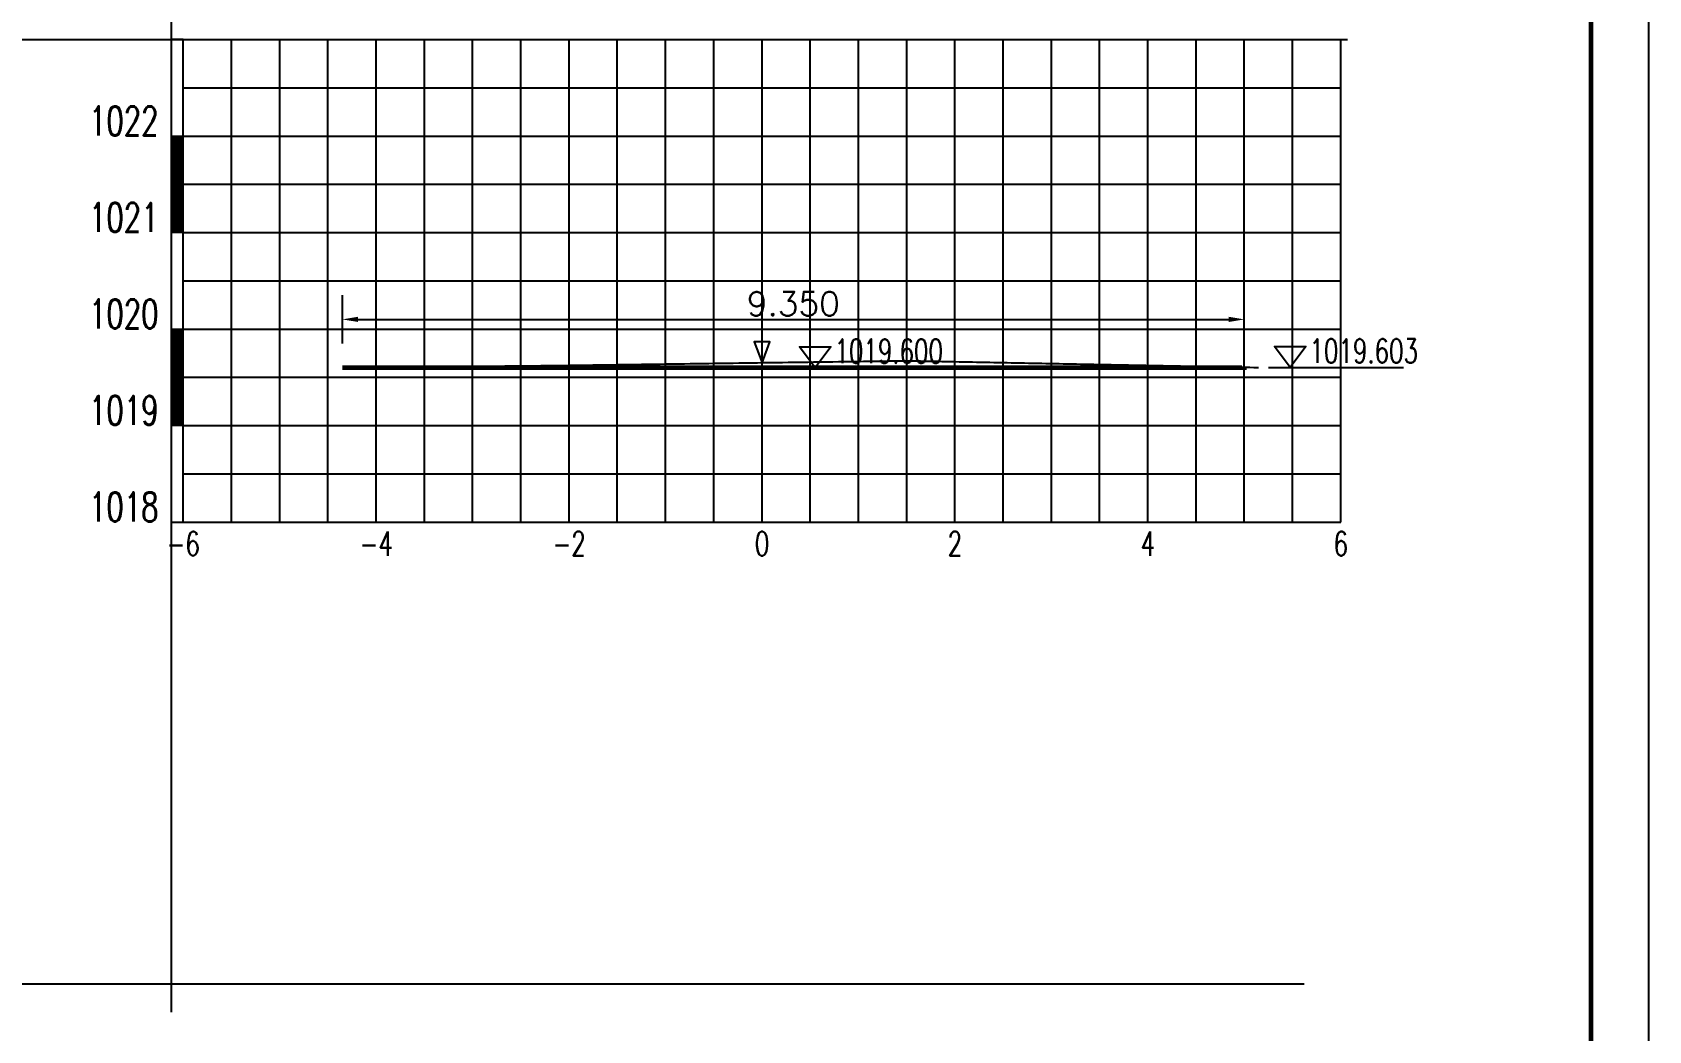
# Model space of a CAD drawing. Extents: x 695776 to 1250176, y 4443437 to 9025597.
# Drawn here: x 880620 to 897376, y 4547148 to 4557495 of the extents above; entities that cross this region are included whole.
import ezdxf
from ezdxf.enums import TextEntityAlignment as Align

# ---------------------------------------------------------------- set-up
doc = ezdxf.new("R2010")
doc.units = 0
doc.header["$LTSCALE"] = 0.5
doc.header["$PDSIZE"] = 0.2
doc.linetypes.add('ACAD_ISO07W100', pattern=[3.5, 0.5, -3])
doc.linetypes.add('CENTER2', pattern=[28.575, 19.05, -3.175, 3.175, -3.175])
doc.layers.get('0').update_dxf_attribs({"linetype": 'CONTINUOUS'})
doc.layers.get('Defpoints').update_dxf_attribs({"linetype": 'CONTINUOUS'})
for name, color, linetype in [('KEDU', 7, 'CONTINUOUS'), ('MIGE', 4, 'ACAD_ISO07W100'), ('MIGE1', 11, 'CONTINUOUS'), ('SANJIAO', 212, 'CONTINUOUS'), ('SHEJI', 1, 'CONTINUOUS'), ('YUANSHI', 2, 'CONTINUOUS'), ('ZHOUXIAN', 20, 'CENTER2'), ('图框', 7, 'CONTINUOUS'), ('辅助线', 3, 'CONTINUOUS')]:
    doc.layers.add(name, color=color, linetype=linetype)
doc.styles.get("Standard").update_dxf_attribs({"font": 'rs.shx', "bigfont": 'hztxt.shx'})
doc.dimstyles.get("Standard").update_dxf_attribs({"dimtxt": 0.18, "dimasz": 0.18, "dimexe": 0.18, "dimexo": 0.0625, "dimgap": 0.09, "dimtad": 0, "dimtih": 1, "dimtoh": 1, "dimdec": 4, "dimzin": 0, "dimdsep": 46, "dimtxsty": 'Standard', "dimcen": 0.09, "dimadec": 0, "dimazin": 0, "dimtfac": 1, "dimtdec": 4, "dimtofl": 0, "dimtmove": 0, "dimatfit": 3, "dimfxl": 0, "dimtolj": 1, "dimtzin": 0, "dimarcsym": 0})

# ---------------------------------------------------------------- blocks, each defined once
blk = doc.blocks.new('zhunghao')
blk.add_lwpolyline([(0, 0), (0.326, 0.863), (-0.326, 0.863), (0, 0)])
blk = doc.blocks.new('ele_sym08')
blk.add_line((0, 0), (5.597, 0))
blk.add_lwpolyline([(0.901, -0.002), (0.249, 0.861), (1.553, 0.861), (0.901, -0.002)])
at = {"width": 0.7}
blk.add_attdef('ELEVAT', (1.703, 0.181), '', height=1, dxfattribs=at)
blk = doc.blocks.new('*D674')
at = {"color": 0, "lineweight": -2}
for p, q in [((883834, 4554270), (883834, 4554770)), ((893184, 4554270), (893184, 4554770)), ((883997, 4554520), (893022, 4554520))]:
    blk.add_line(p, q, dxfattribs=at)
at = {"color": 0}
for points in [[(883997, 4554547), (883997, 4554493), (883834, 4554520)], [(893022, 4554547), (893022, 4554493), (893184, 4554520)]]:
    blk.add_solid(points, dxfattribs=at)
at = {"layer": 'Defpoints', "color": 0}
for p in [(893184, 4554520), (883834, 4554020), (893184, 4554020)]:
    blk.add_point(p, dxfattribs=at)
at = {"color": 0, "insert": (888509, 4554682), "char_height": 250, "attachment_point": 5}
blk.add_mtext('\\A1;9.350', dxfattribs=at)
blk = doc.blocks.new('bc1_100')
blk.add_lwpolyline([(0.064, 1), (-0.063, 1), (-0.063, 0), (0.064, 0)], close=True)
at = {"width": 0.7}
blk.add_attdef('BC', text='', height=0.3, dxfattribs=at).set_placement((-0.193, 0.007), align=Align.RIGHT)
blk = doc.blocks.new('bc0_100')
for p, q in [((-0.063, 1), (-0.063, 0)), ((0.063, 0), (0.063, 1))]:
    blk.add_line(p, q)
at = {"const_width": 0.126}
blk.add_lwpolyline([(0, 1), (0, 0)], dxfattribs=at)
at = {"width": 0.7}
blk.add_attdef('BC', text='', height=0.3, dxfattribs=at).set_placement((-0.193, 0.007), align=Align.RIGHT)

msp = doc.modelspace()

# ---------------------------------------------------------------- linework, layer by layer
at = {"layer": 'MIGE', "linetype": 'Continuous'}
for p, q in [((882684.2765, 4552419.8741), (882684.2765, 4557419.8741)), ((883684.2765, 4552419.8741), (883684.2765, 4557419.8741)), ((884684.2765, 4552419.8741), (884684.2765, 4557419.8741)), ((885684.2765, 4552419.8741), (885684.2765, 4557419.8741)), ((886684.2765, 4552419.8741), (886684.2765, 4557419.8741)), ((887684.2765, 4552419.8741), (887684.2765, 4557419.8741)), ((888684.2765, 4552419.8741), (888684.2765, 4557419.8741)), ((889684.2765, 4552419.8741), (889684.2765, 4557419.8741)), ((890684.2765, 4552419.8741), (890684.2765, 4557419.8741)), ((891684.2765, 4552419.8741), (891684.2765, 4557419.8741)), ((892684.2765, 4552419.8741), (892684.2765, 4557419.8741)), ((893684.2765, 4552419.8741), (893684.2765, 4557419.8741)), ((882184.2765, 4556919.8741), (894184.2765, 4556919.8741)), ((882184.2765, 4555919.8741), (894184.2765, 4555919.8741)), ((882184.2765, 4554919.8741), (894184.2765, 4554919.8741)), ((882184.2765, 4553919.8741), (894184.2765, 4553919.8741)), ((882184.2765, 4552919.8741), (894184.2765, 4552919.8741))]:
    msp.add_line(p, q, dxfattribs=at)
at = {"layer": 'MIGE1'}
for p, q in [((882184.2765, 4557419.8741), (894184.2765, 4557419.8741)), ((882184.2765, 4552419.8741), (882184.2765, 4557419.8741)), ((883184.2765, 4552419.8741), (883184.2765, 4557419.8741)), ((884184.2765, 4552419.8741), (884184.2765, 4557419.8741)), ((885184.2765, 4552419.8741), (885184.2765, 4557419.8741)), ((886184.2765, 4552419.8741), (886184.2765, 4557419.8741)), ((887184.2765, 4552419.8741), (887184.2765, 4557419.8741)), ((888184.2765, 4552419.8741), (888184.2765, 4557419.8741)), ((889184.2765, 4552419.8741), (889184.2765, 4557419.8741)), ((890184.2765, 4552419.8741), (890184.2765, 4557419.8741)), ((891184.2765, 4552419.8741), (891184.2765, 4557419.8741)), ((892184.2765, 4552419.8741), (892184.2765, 4557419.8741)), ((893184.2765, 4552419.8741), (893184.2765, 4557419.8741)), ((894184.2765, 4552419.8741), (894184.2765, 4557419.8741)), ((882184.2765, 4556419.8741), (894184.2765, 4556419.8741)), ((882184.2765, 4555419.8741), (894184.2765, 4555419.8741)), ((882184.2765, 4554419.8741), (894184.2765, 4554419.8741)), ((882184.2765, 4553419.8741), (894184.2765, 4553419.8741)), ((882184.2765, 4552419.8741), (894184.2765, 4552419.8741))]:
    msp.add_line(p, q, dxfattribs=at)
at = {"layer": 'SHEJI', "const_width": 50}
msp.add_lwpolyline([(883834.2765, 4554019.8741), (888184.2765, 4554019.8741), (893184.2765, 4554019.8741), (893184.2765, 4554022.7587)], dxfattribs=at)
at = {"layer": 'YUANSHI', "const_width": 20}
for points in [[(883834.2765, 4554019.8741), (885994.2765, 4554039.8741), (888184.2765, 4554069.8741), (889694.2765, 4554089.8741), (893184.2765, 4554022.7587)], [(893184.2765, 4554022.7587), (893334.2765, 4554019.8741)]]:
    msp.add_lwpolyline(points, dxfattribs=at)
at = {"layer": 'ZHOUXIAN'}
msp.add_line((888184.2765, 4553519.8741), (888184.2765, 4554589.8741), dxfattribs=at)
at = {"layer": '图框', "linetype": 'Continuous', "lineweight": -2, "flags": 128}
msp.add_lwpolyline([(846976.0337, 4574089.6091), (846976.0337, 4538449.6091), (897376.0337, 4538449.6091), (897376.0337, 4574089.6091), (846976.0337, 4574089.6091)], dxfattribs=at)
at = {"layer": '图框', "linetype": 'Continuous', "lineweight": 60, "flags": 128}
msp.add_lwpolyline([(849976.0337, 4573489.6091), (896776.0337, 4573489.6091), (896776.0337, 4539049.6091), (849976.0337, 4539049.6091), (849976.0337, 4573489.6091)], dxfattribs=at)
at = {"layer": '辅助线'}
for points in [[(882058.0809, 4568016.1388), (882058.0809, 4547338.7403)], [(851799.5602, 4557419.8741), (894254.9018, 4557419.8741)], [(851799.5602, 4547633.5904), (893804.8817, 4547633.5904)]]:
    msp.add_lwpolyline(points, dxfattribs=at)

# ---------------------------------------------------------------- block references
at = {"xscale": 250, "yscale": 250, "zscale": 250}
for p, values in [((888509.2765, 4554019.8741), {'ELEVAT': '1019.600'}), ((893434.2765, 4554022.7587), {'ELEVAT': '1019.603'})]:
    msp.add_blockref('ele_sym08', p, dxfattribs=at).add_auto_attribs(values)
at = {"layer": 'KEDU', "xscale": 1000, "yscale": 1000, "zscale": 1000}
for name, p, values in [('bc1_100', (882121.0285, 4556419.8741), {'BC': '1022'}), ('bc0_100', (882121.0285, 4555419.8741), {'BC': '1021'}), ('bc1_100', (882121.0285, 4554419.8741), {'BC': '1020'}), ('bc0_100', (882121.0285, 4553419.8741), {'BC': '1019'}), ('bc1_100', (882121.0285, 4552419.8741), {'BC': '1018'})]:
    msp.add_blockref(name, p, dxfattribs=at).add_auto_attribs(values)
at = {"layer": 'SANJIAO', "xscale": 250, "yscale": 250, "zscale": 250}
msp.add_blockref('zhunghao', (888184.2765, 4554069.8741), dxfattribs=at)

# ---------------------------------------------------------------- texts
at = {"layer": 'KEDU', "width": 0.7}
for s, p in [('-6', (882184.2765, 4552069.8741)), ('-4', (884184.2765, 4552069.8741)), ('-2', (886184.2765, 4552069.8741)), ('0', (888184.2765, 4552069.8741)), ('0', (888184.2765, 4552069.8741)), ('2', (890184.2765, 4552069.8741)), ('4', (892184.2765, 4552069.8741)), ('6', (894184.2765, 4552069.8741))]:
    msp.add_text(s, height=250, dxfattribs=at).set_placement(p, align=Align.CENTER)

# ---------------------------------------------------------------- dimensions: what is measured, and where the dimension line sits
dim = msp.add_linear_dim(base=(893184.2765, 4554519.8741), p1=(883834.2765, 4554019.8741), p2=(893184.2765, 4554019.8741), dimstyle='Standard', override={"dimtxt": 250, "dimasz": 162.5, "dimexe": 250, "dimexo": 250, "dimgap": 37.5, "dimtad": 1, "dimtih": 0, "dimtoh": 0, "dimdec": 3, "dimlfac": 0.001})
dim.commit()
dim.dimension.update_dxf_attribs({"geometry": '*D674', "text_midpoint": (888509.2765, 4554682.3741)})

doc.saveas('drawing.dxf')
